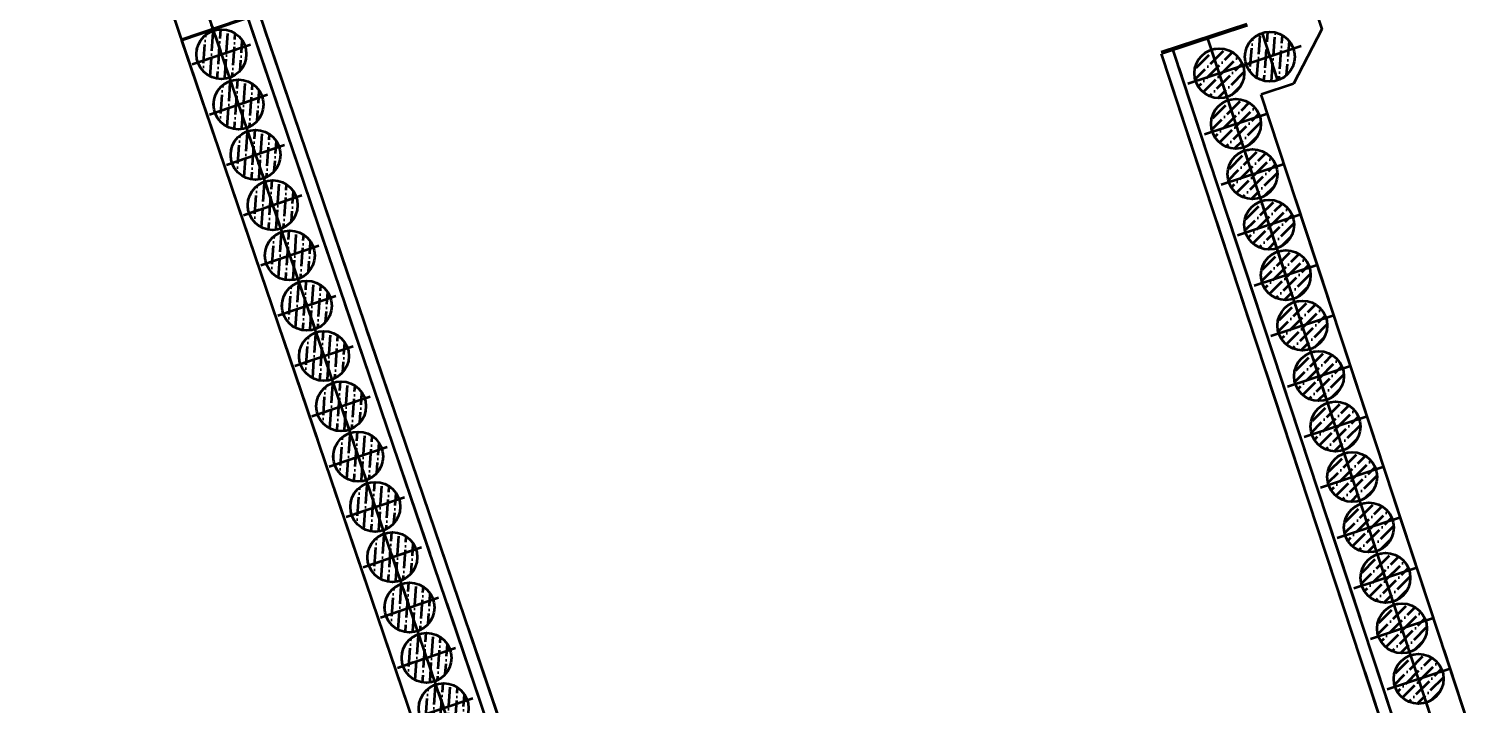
# Model space of a CAD drawing. Extents: x 9773 to 10136, y 10676 to 11757.
# Drawn here: x 10044.08 to 10087.68, y 10843.62 to 10863.95 of the extents above; entities that cross this region are included whole.
import ezdxf

# ---------------------------------------------------------------- set-up
doc = ezdxf.new("R2010")
doc.units = 0
for name, pattern in [('CONTI', [0]), ('DASHDOT', [1, 0.5, -0.25, 0, -0.25]), ('HIDDEN2', [4.7625, 3.175, -1.5875])]:
    doc.linetypes.add(name, pattern=pattern)
for name, color, linetype, lineweight in [('HATCH', 8, 'Continuous', 0), ('OSI', 3, 'DASHDOT', 9), ('SIZE', 142, 'Continuous', 9), ('ПС', 5, 'Continuous', 40)]:
    doc.layers.add(name, color=color, linetype=linetype, lineweight=lineweight)
doc.layers.add('HIDDEN', color=6, linetype='HIDDEN2')
doc.layers.add('PILE_HID', color=40, linetype='CONTI')
pattern_1 = [(45, (99.16736, -252.86936), (0.1178658616, 0.4321748258), [0.555625, -0.111125, 0, -0.111125])]
pattern_2 = [(45, (99.6675, -254.38919), (0.1178658616, 0.4321748258), [0.555625, -0.111125, 0, -0.111125])]
pattern_3 = [(45, (100.16763, -255.909), (0.1178658616, 0.4321748258), [0.555625, -0.111125, 0, -0.111125])]
pattern_4 = [(45, (100.66777, -257.42883), (0.1178658616, 0.4321748258), [0.555625, -0.111125, 0, -0.111125])]
pattern_5 = [(45, (101.1679, -258.94865), (0.1178658616, 0.4321748258), [0.555625, -0.111125, 0, -0.111125])]
pattern_6 = [(45, (101.66805, -260.46848), (0.1178658616, 0.4321748258), [0.555625, -0.111125, 0, -0.111125])]
pattern_7 = [(45, (102.16819, -261.9883), (0.1178658616, 0.4321748258), [0.555625, -0.111125, 0, -0.111125])]
pattern_8 = [(45, (102.66833, -263.50812), (0.1178658616, 0.4321748258), [0.555625, -0.111125, 0, -0.111125])]
pattern_9 = [(45, (103.16846, -265.02795), (0.1178658616, 0.4321748258), [0.555625, -0.111125, 0, -0.111125])]
pattern_10 = [(45, (103.6686, -266.54777), (0.1178658616, 0.4321748258), [0.555625, -0.111125, 0, -0.111125])]
pattern_11 = [(45, (104.16874, -268.0676), (0.1178658616, 0.4321748258), [0.555625, -0.111125, 0, -0.111125])]
pattern_12 = [(45, (104.66888, -269.58741), (0.1178658616, 0.4321748258), [0.555625, -0.111125, 0, -0.111125])]
pattern_13 = [(45, (105.16902, -271.10724), (0.1178658616, 0.4321748258), [0.555625, -0.111125, 0, -0.111125])]
pattern_14 = [(85.3884369, (9690.96962, -4066.02544), (-0.190259895, 0.4055473015), [0.555625, -0.111125, 0, -0.111125])]

# ---------------------------------------------------------------- blocks, each defined once
blk = doc.blocks.new('45245242')
at = {"layer": 'HATCH', "lineweight": 50}
h = blk.add_hatch(dxfattribs=at)
h.set_pattern_fill('ANSI36', color=5, scale=0.07, angle=40.9708)
h.set_pattern_definition([(85.970761, (591.65505, -482.95487), (-0.194371767, 0.4035926878), [0.555625, -0.111125, 0, -0.111125])])
h.paths.add_polyline_path([(10050.62, 10863.192, 1), (10049.12, 10863.192, 1)])
h = blk.add_hatch(dxfattribs=at)
h.set_pattern_fill('ANSI36', color=5, scale=0.07, angle=40.3884)
h.set_pattern_definition(pattern_14)
h.paths.add_polyline_path([(10081.203, 10863.829, -0.306578), (10082.013, 10863.604, -0.095507), (10082.153, 10863.357), (10081.442, 10863.118)])
h.paths.add_polyline_path([(10081.203, 10863.829), (10081.442, 10863.118), (10080.731, 10862.879, -0.414214)])
h.paths.add_polyline_path([(10080.871, 10862.632, -0.095507), (10080.731, 10862.879), (10081.442, 10863.118), (10081.681, 10862.407, -0.306578)])
h.paths.add_polyline_path([(10081.442, 10863.118), (10082.153, 10863.357, -0.414214), (10081.681, 10862.407)])
h = blk.add_hatch(dxfattribs=at)
h.set_pattern_fill('ANSI36', color=5, scale=0.07)
h.set_pattern_definition(pattern_1)
h.paths.add_polyline_path([(10079.644, 10863.314, 0.306578), (10079.172, 10862.618, 0.095507), (10079.226, 10862.339), (10079.922, 10862.618)])
h.paths.add_polyline_path([(10079.644, 10863.314), (10079.922, 10862.618), (10080.619, 10862.897, 0.414214)])
h.paths.add_polyline_path([(10080.672, 10862.618, 0.095507), (10080.619, 10862.897), (10079.922, 10862.618), (10080.201, 10861.922, 0.306578)])
h.paths.add_polyline_path([(10079.922, 10862.618), (10079.226, 10862.339, 0.414214), (10080.201, 10861.922)])
h = blk.add_hatch(dxfattribs=at)
h.set_pattern_fill('ANSI36', color=5, scale=0.07, angle=40.9708)
h.set_pattern_definition([(85.970761, (592.16997, -484.46975), (-0.194371767, 0.4035926878), [0.555625, -0.111125, 0, -0.111125])])
h.paths.add_polyline_path([(10051.135, 10861.677, 1), (10049.635, 10861.677, 1)])
h = blk.add_hatch(dxfattribs=at)
h.set_pattern_fill('ANSI36', color=5, scale=0.07)
h.set_pattern_definition(pattern_2)
h.paths.add_polyline_path([(10080.144, 10861.795, 0.306578), (10079.673, 10861.098, 0.095507), (10079.726, 10860.82), (10080.423, 10861.098)])
h.paths.add_polyline_path([(10080.144, 10861.795), (10080.423, 10861.098), (10081.119, 10861.377, 0.414214)])
h.paths.add_polyline_path([(10081.173, 10861.098, 0.095507), (10081.119, 10861.377), (10080.423, 10861.098), (10080.701, 10860.402, 0.306578)])
h.paths.add_polyline_path([(10080.423, 10861.098), (10079.726, 10860.82, 0.414214), (10080.701, 10860.402)])
h = blk.add_hatch(dxfattribs=at)
h.set_pattern_fill('ANSI36', color=5, scale=0.07, angle=40.9708)
h.set_pattern_definition([(85.970761, (592.68489, -485.98463), (-0.194371767, 0.4035926878), [0.555625, -0.111125, 0, -0.111125])])
h.paths.add_polyline_path([(10051.65, 10860.162, 1), (10050.15, 10860.162, 1)])
h = blk.add_hatch(dxfattribs=at)
h.set_pattern_fill('ANSI36', color=5, scale=0.07)
h.set_pattern_definition(pattern_3)
h.paths.add_polyline_path([(10080.644, 10860.275, 0.306578), (10080.173, 10859.579, 0.095507), (10080.226, 10859.3), (10080.923, 10859.579)])
h.paths.add_polyline_path([(10080.644, 10860.275), (10080.923, 10859.579), (10081.619, 10859.857, 0.414214)])
h.paths.add_polyline_path([(10081.673, 10859.579, 0.095507), (10081.619, 10859.857), (10080.923, 10859.579), (10081.201, 10858.882, 0.306578)])
h.paths.add_polyline_path([(10080.923, 10859.579), (10080.226, 10859.3, 0.414214), (10081.201, 10858.882)])
h = blk.add_hatch(dxfattribs=at)
h.set_pattern_fill('ANSI36', color=5, scale=0.07, angle=40.9708)
h.set_pattern_definition([(85.970761, (593.1998, -487.49951), (-0.194371767, 0.4035926878), [0.555625, -0.111125, 0, -0.111125])])
h.paths.add_polyline_path([(10052.165, 10858.647, 1), (10050.665, 10858.647, 1)])
h = blk.add_hatch(dxfattribs=at)
h.set_pattern_fill('ANSI36', color=5, scale=0.07)
h.set_pattern_definition(pattern_4)
h.paths.add_polyline_path([(10081.144, 10858.755, 0.306578), (10080.673, 10858.059, 0.095507), (10080.727, 10857.78), (10081.423, 10858.059)])
h.paths.add_polyline_path([(10081.144, 10858.755), (10081.423, 10858.059), (10082.119, 10858.337, 0.414214)])
h.paths.add_polyline_path([(10082.173, 10858.059, 0.095507), (10082.119, 10858.337), (10081.423, 10858.059), (10081.702, 10857.362, 0.306578)])
h.paths.add_polyline_path([(10081.423, 10858.059), (10080.727, 10857.78, 0.414214), (10081.702, 10857.362)])
h = blk.add_hatch(dxfattribs=at)
h.set_pattern_fill('ANSI36', color=5, scale=0.07, angle=40.9708)
h.set_pattern_definition([(85.970761, (593.71472, -489.0144), (-0.194371767, 0.4035926878), [0.555625, -0.111125, 0, -0.111125])])
h.paths.add_polyline_path([(10052.679, 10857.133, 1), (10051.179, 10857.133, 1)])
h = blk.add_hatch(dxfattribs=at)
h.set_pattern_fill('ANSI36', color=5, scale=0.07)
h.set_pattern_definition(pattern_5)
h.paths.add_polyline_path([(10081.644, 10857.235, 0.306578), (10081.173, 10856.539, 0.095507), (10081.227, 10856.26), (10081.923, 10856.539)])
h.paths.add_polyline_path([(10081.644, 10857.235), (10081.923, 10856.539), (10082.619, 10856.818, 0.414214)])
h.paths.add_polyline_path([(10082.673, 10856.539, 0.095507), (10082.619, 10856.818), (10081.923, 10856.539), (10082.202, 10855.843, 0.306578)])
h.paths.add_polyline_path([(10081.923, 10856.539), (10081.227, 10856.26, 0.414214), (10082.202, 10855.843)])
h = blk.add_hatch(dxfattribs=at)
h.set_pattern_fill('ANSI36', color=5, scale=0.07, angle=40.9708)
h.set_pattern_definition([(85.970761, (594.22964, -490.52927), (-0.194371767, 0.4035926878), [0.555625, -0.111125, 0, -0.111125])])
h.paths.add_polyline_path([(10053.194, 10855.618, 1), (10051.694, 10855.618, 1)])
h = blk.add_hatch(dxfattribs=at)
h.set_pattern_fill('ANSI36', color=5, scale=0.07)
h.set_pattern_definition(pattern_6)
h.paths.add_polyline_path([(10082.144, 10855.715, 0.306578), (10081.673, 10855.019, 0.095507), (10081.727, 10854.74), (10082.423, 10855.019)])
h.paths.add_polyline_path([(10082.144, 10855.715), (10082.423, 10855.019), (10083.119, 10855.298, 0.414214)])
h.paths.add_polyline_path([(10083.173, 10855.019, 0.095507), (10083.119, 10855.298), (10082.423, 10855.019), (10082.702, 10854.323, 0.306578)])
h.paths.add_polyline_path([(10082.423, 10855.019), (10081.727, 10854.74, 0.414214), (10082.702, 10854.323)])
h = blk.add_hatch(dxfattribs=at)
h.set_pattern_fill('ANSI36', color=5, scale=0.07, angle=40.9708)
h.set_pattern_definition([(85.970761, (594.74455, -492.04415), (-0.194371767, 0.4035926878), [0.555625, -0.111125, 0, -0.111125])])
h.paths.add_polyline_path([(10053.709, 10854.103, 1), (10052.209, 10854.103, 1)])
h = blk.add_hatch(dxfattribs=at)
h.set_pattern_fill('ANSI36', color=5, scale=0.07)
h.set_pattern_definition(pattern_7)
h.paths.add_polyline_path([(10082.644, 10854.195, 0.306578), (10082.173, 10853.499, 0.095507), (10082.227, 10853.22), (10082.923, 10853.499)])
h.paths.add_polyline_path([(10082.644, 10854.195), (10082.923, 10853.499), (10083.619, 10853.778, 0.414214)])
h.paths.add_polyline_path([(10083.673, 10853.499, 0.095507), (10083.619, 10853.778), (10082.923, 10853.499), (10083.202, 10852.803, 0.306578)])
h.paths.add_polyline_path([(10082.923, 10853.499), (10082.227, 10853.22, 0.414214), (10083.202, 10852.803)])
h = blk.add_hatch(dxfattribs=at)
h.set_pattern_fill('ANSI36', color=5, scale=0.07, angle=40.9708)
h.set_pattern_definition([(85.970761, (595.25947, -493.55903), (-0.194371767, 0.4035926878), [0.555625, -0.111125, 0, -0.111125])])
h.paths.add_polyline_path([(10054.224, 10852.588, 1), (10052.724, 10852.588, 1)])
h = blk.add_hatch(dxfattribs=at)
h.set_pattern_fill('ANSI36', color=5, scale=0.07)
h.set_pattern_definition(pattern_8)
h.paths.add_polyline_path([(10083.145, 10852.676, 0.306578), (10082.673, 10851.979, 0.095507), (10082.727, 10851.701), (10083.423, 10851.979)])
h.paths.add_polyline_path([(10083.145, 10852.676), (10083.423, 10851.979), (10084.12, 10852.258, 0.414214)])
h.paths.add_polyline_path([(10084.173, 10851.979, 0.095507), (10084.12, 10852.258), (10083.423, 10851.979), (10083.702, 10851.283, 0.306578)])
h.paths.add_polyline_path([(10083.423, 10851.979), (10082.727, 10851.701, 0.414214), (10083.702, 10851.283)])
h = blk.add_hatch(dxfattribs=at)
h.set_pattern_fill('ANSI36', color=5, scale=0.07, angle=40.9708)
h.set_pattern_definition([(85.970761, (595.77439, -495.0739), (-0.194371767, 0.4035926878), [0.555625, -0.111125, 0, -0.111125])])
h.paths.add_polyline_path([(10054.739, 10851.073, 1), (10053.239, 10851.073, 1)])
h = blk.add_hatch(dxfattribs=at)
h.set_pattern_fill('ANSI36', color=5, scale=0.07)
h.set_pattern_definition(pattern_9)
h.paths.add_polyline_path([(10083.645, 10851.156, 0.306578), (10083.173, 10850.46, 0.095507), (10083.227, 10850.181), (10083.923, 10850.46)])
h.paths.add_polyline_path([(10083.645, 10851.156), (10083.923, 10850.46), (10084.62, 10850.738, 0.414214)])
h.paths.add_polyline_path([(10084.673, 10850.46, 0.095507), (10084.62, 10850.738), (10083.923, 10850.46), (10084.202, 10849.763, 0.306578)])
h.paths.add_polyline_path([(10083.923, 10850.46), (10083.227, 10850.181, 0.414214), (10084.202, 10849.763)])
h = blk.add_hatch(dxfattribs=at)
h.set_pattern_fill('ANSI36', color=5, scale=0.07, angle=40.9708)
h.set_pattern_definition([(85.970761, (596.2893, -496.5888), (-0.194371767, 0.4035926878), [0.555625, -0.111125, 0, -0.111125])])
h.paths.add_polyline_path([(10055.254, 10849.558, 1), (10053.754, 10849.558, 1)])
h = blk.add_hatch(dxfattribs=at)
h.set_pattern_fill('ANSI36', color=5, scale=0.07)
h.set_pattern_definition(pattern_10)
h.paths.add_polyline_path([(10084.145, 10849.636, 0.306578), (10083.674, 10848.94, 0.095507), (10083.727, 10848.661), (10084.424, 10848.94)])
h.paths.add_polyline_path([(10084.145, 10849.636), (10084.424, 10848.94), (10085.12, 10849.219, 0.414214)])
h.paths.add_polyline_path([(10085.174, 10848.94, 0.095507), (10085.12, 10849.219), (10084.424, 10848.94), (10084.702, 10848.243, 0.306578)])
h.paths.add_polyline_path([(10084.424, 10848.94), (10083.727, 10848.661, 0.414214), (10084.702, 10848.243)])
h = blk.add_hatch(dxfattribs=at)
h.set_pattern_fill('ANSI36', color=5, scale=0.07, angle=40.9708)
h.set_pattern_definition([(85.970761, (596.80422, -498.10367), (-0.194371767, 0.4035926878), [0.555625, -0.111125, 0, -0.111125])])
h.paths.add_polyline_path([(10055.769, 10848.043, 1), (10054.269, 10848.043, 1)])
h = blk.add_hatch(dxfattribs=at)
h.set_pattern_fill('ANSI36', color=5, scale=0.07)
h.set_pattern_definition(pattern_11)
h.paths.add_polyline_path([(10084.645, 10848.116, 0.306578), (10084.174, 10847.42, 0.095507), (10084.227, 10847.141), (10084.924, 10847.42)])
h.paths.add_polyline_path([(10084.645, 10848.116), (10084.924, 10847.42), (10085.62, 10847.699, 0.414214)])
h.paths.add_polyline_path([(10085.674, 10847.42, 0.095507), (10085.62, 10847.699), (10084.924, 10847.42), (10085.203, 10846.724, 0.306578)])
h.paths.add_polyline_path([(10084.924, 10847.42), (10084.227, 10847.141, 0.414214), (10085.203, 10846.724)])
h = blk.add_hatch(dxfattribs=at)
h.set_pattern_fill('ANSI36', color=5, scale=0.07, angle=40.9708)
h.set_pattern_definition([(85.970761, (597.31914, -499.61855), (-0.194371767, 0.4035926878), [0.555625, -0.111125, 0, -0.111125])])
h.paths.add_polyline_path([(10056.284, 10846.528, 1), (10054.784, 10846.528, 1)])
h = blk.add_hatch(dxfattribs=at)
h.set_pattern_fill('ANSI36', color=5, scale=0.07)
h.set_pattern_definition(pattern_12)
h.paths.add_polyline_path([(10085.145, 10846.596, 0.306578), (10084.674, 10845.9, 0.095507), (10084.728, 10845.621), (10085.424, 10845.9)])
h.paths.add_polyline_path([(10085.145, 10846.596), (10085.424, 10845.9), (10086.12, 10846.179, 0.414214)])
h.paths.add_polyline_path([(10086.174, 10845.9, 0.095507), (10086.12, 10846.179), (10085.424, 10845.9), (10085.703, 10845.204, 0.306578)])
h.paths.add_polyline_path([(10085.424, 10845.9), (10084.728, 10845.621, 0.414214), (10085.703, 10845.204)])
h = blk.add_hatch(dxfattribs=at)
h.set_pattern_fill('ANSI36', color=5, scale=0.07, angle=40.9708)
h.set_pattern_definition([(85.970761, (597.83405, -501.13343), (-0.194371767, 0.4035926878), [0.555625, -0.111125, 0, -0.111125])])
h.paths.add_polyline_path([(10056.799, 10845.014, 1), (10055.299, 10845.014, 1)])
h = blk.add_hatch(dxfattribs=at)
h.set_pattern_fill('ANSI36', color=5, scale=0.07)
h.set_pattern_definition(pattern_13)
h.paths.add_polyline_path([(10085.645, 10845.077, 0.306578), (10085.174, 10844.38, 0.095507), (10085.228, 10844.101), (10085.924, 10844.38)])
h.paths.add_polyline_path([(10085.645, 10845.077), (10085.924, 10844.38), (10086.62, 10844.659, 0.414214)])
h.paths.add_polyline_path([(10086.674, 10844.38, 0.095507), (10086.62, 10844.659), (10085.924, 10844.38), (10086.203, 10843.684, 0.306578)])
h.paths.add_polyline_path([(10085.924, 10844.38), (10085.228, 10844.101, 0.414214), (10086.203, 10843.684)])
h = blk.add_hatch(dxfattribs=at)
h.set_pattern_fill('ANSI36', color=5, scale=0.07, angle=40.9708)
h.set_pattern_definition([(85.970761, (598.34897, -502.6483), (-0.194371767, 0.4035926878), [0.555625, -0.111125, 0, -0.111125])])
h.paths.add_polyline_path([(10057.314, 10843.499, 1), (10055.814, 10843.499, 1)])
at = {"layer": 'HIDDEN', "color": 5, "lineweight": 50}
for p, q in [((10045.926, 10878.213), (10073.369, 10797.475)), ((10046.57, 10877.467), (10073.346, 10798.693)), ((10044.075, 10877.133), (10070.708, 10798.779)), ((10081.698, 10867.94), (10083.011, 10863.95)), ((10048.662, 10863.637), (10051.001, 10864.432)), ((10048.669, 10863.618), (10051.007, 10864.413)), ((10080.75, 10864.101), (10078.166, 10863.251)), ((10083.011, 10863.95), (10082.154, 10862.3)), ((10085.304, 10841.57), (10078.166, 10863.251)), ((10085.659, 10841.674), (10078.517, 10863.367)), ((10082.154, 10862.3), (10081.185, 10861.981)), ((10087.683, 10842.233), (10081.185, 10861.981))]:
    blk.add_line(p, q, dxfattribs=at)
at = {"layer": 'OSI', "color": 5, "lineweight": 50}
for p, q in [((10045.076, 10877.295), (10072.328, 10797.121)), ((10048.994, 10862.894), (10050.746, 10863.49)), ((10049.509, 10861.379), (10051.261, 10861.975)), ((10050.024, 10859.865), (10051.775, 10860.46)), ((10050.539, 10858.35), (10052.29, 10858.945)), ((10051.054, 10856.835), (10052.805, 10857.43)), ((10051.569, 10855.32), (10053.32, 10855.915)), ((10052.084, 10853.805), (10053.835, 10854.4)), ((10052.598, 10852.29), (10054.35, 10852.886)), ((10053.113, 10850.775), (10054.865, 10851.371)), ((10053.628, 10849.26), (10055.38, 10849.856)), ((10054.143, 10847.746), (10055.895, 10848.341)), ((10054.658, 10846.231), (10056.41, 10846.826)), ((10055.173, 10844.716), (10056.925, 10845.311)), ((10055.688, 10843.201), (10057.44, 10843.796))]:
    blk.add_line(p, q, dxfattribs=at)
at = {"layer": 'OSI', "color": 5, "lineweight": 50, "ltscale": 10}
for p, q in [((10081.208, 10863.831), (10081.677, 10862.406)), ((10082.392, 10863.431), (10080.492, 10862.806))]:
    blk.add_line(p, q, dxfattribs=at)
at = {"layer": 'OSI', "color": 5, "lineweight": 50, "ltscale": 5}
for p, q in [((10086.723, 10841.951), (10079.579, 10863.663)), ((10078.972, 10862.306), (10080.872, 10862.931)), ((10079.473, 10860.786), (10081.372, 10861.411)), ((10079.973, 10859.266), (10081.873, 10859.891)), ((10080.473, 10857.746), (10082.373, 10858.371)), ((10080.973, 10856.226), (10082.873, 10856.851)), ((10081.473, 10854.706), (10083.373, 10855.332)), ((10081.973, 10853.187), (10083.873, 10853.812)), ((10082.473, 10851.667), (10084.373, 10852.292)), ((10082.974, 10850.147), (10084.873, 10850.772)), ((10083.474, 10848.627), (10085.374, 10849.252)), ((10083.974, 10847.107), (10085.874, 10847.733)), ((10084.474, 10845.588), (10086.374, 10846.213)), ((10084.974, 10844.068), (10086.874, 10844.693))]:
    blk.add_line(p, q, dxfattribs=at)
at = {"layer": 'PILE_HID', "color": 5, "lineweight": 50, "ltscale": 100}
for centre in [(10049.87, 10863.192), (10081.442, 10863.118), (10079.922, 10862.618), (10050.385, 10861.677), (10080.423, 10861.098), (10050.9, 10860.162), (10080.923, 10859.579), (10051.415, 10858.647), (10081.423, 10858.059), (10051.929, 10857.133), (10081.923, 10856.539), (10052.444, 10855.618), (10082.423, 10855.019), (10052.959, 10854.103), (10082.923, 10853.499), (10053.474, 10852.588), (10083.423, 10851.979), (10053.989, 10851.073), (10083.923, 10850.46), (10054.504, 10849.558), (10084.424, 10848.94), (10055.019, 10848.043), (10084.924, 10847.42), (10055.534, 10846.528), (10085.424, 10845.9), (10056.049, 10845.014), (10085.924, 10844.38), (10056.564, 10843.499)]:
    blk.add_circle(centre, 0.75, dxfattribs=at)

msp = doc.modelspace()

# ---------------------------------------------------------------- hatches: boundary and pattern name
at = {"layer": 'ПС', "lineweight": 50}
h = msp.add_hatch(dxfattribs=at)
h.set_pattern_fill('ANSI36', color=5, scale=0.07, angle=40.9708)
h.set_pattern_definition([(85.970761, (591.65505, -482.95487), (-0.194371767, 0.4035926878), [0.555625, -0.111125, 0, -0.111125])])
h.paths.add_polyline_path([(10050.62, 10863.192, 1), (10049.12, 10863.192, 1)])
h = msp.add_hatch(dxfattribs=at)
h.set_pattern_fill('ANSI36', color=5, scale=0.07, angle=40.3884)
h.set_pattern_definition(pattern_14)
h.paths.add_polyline_path([(10081.203, 10863.829, -0.306578), (10082.013, 10863.604, -0.095507), (10082.153, 10863.357), (10081.442, 10863.118)])
h.paths.add_polyline_path([(10081.203, 10863.829), (10081.442, 10863.118), (10080.731, 10862.879, -0.414214)])
h.paths.add_polyline_path([(10080.871, 10862.632, -0.095507), (10080.731, 10862.879), (10081.442, 10863.118), (10081.681, 10862.407, -0.306578)])
h.paths.add_polyline_path([(10081.442, 10863.118), (10082.153, 10863.357, -0.414214), (10081.681, 10862.407)])
h = msp.add_hatch(dxfattribs=at)
h.set_pattern_fill('ANSI36', color=5, scale=0.07)
h.set_pattern_definition(pattern_1)
h.paths.add_polyline_path([(10079.644, 10863.314, 0.306578), (10079.172, 10862.618, 0.095507), (10079.226, 10862.339), (10079.922, 10862.618)])
h.paths.add_polyline_path([(10079.644, 10863.314), (10079.922, 10862.618), (10080.619, 10862.897, 0.414214)])
h.paths.add_polyline_path([(10080.672, 10862.618, 0.095507), (10080.619, 10862.897), (10079.922, 10862.618), (10080.201, 10861.922, 0.306578)])
h.paths.add_polyline_path([(10079.922, 10862.618), (10079.226, 10862.339, 0.414214), (10080.201, 10861.922)])
h = msp.add_hatch(dxfattribs=at)
h.set_pattern_fill('ANSI36', color=5, scale=0.07, angle=40.9708)
h.set_pattern_definition([(85.970761, (592.16997, -484.46975), (-0.194371767, 0.4035926878), [0.555625, -0.111125, 0, -0.111125])])
h.paths.add_polyline_path([(10051.135, 10861.677, 1), (10049.635, 10861.677, 1)])
h = msp.add_hatch(dxfattribs=at)
h.set_pattern_fill('ANSI36', color=5, scale=0.07)
h.set_pattern_definition(pattern_2)
h.paths.add_polyline_path([(10080.144, 10861.795, 0.306578), (10079.673, 10861.098, 0.095507), (10079.726, 10860.82), (10080.423, 10861.098)])
h.paths.add_polyline_path([(10080.144, 10861.795), (10080.423, 10861.098), (10081.119, 10861.377, 0.414214)])
h.paths.add_polyline_path([(10081.173, 10861.098, 0.095507), (10081.119, 10861.377), (10080.423, 10861.098), (10080.701, 10860.402, 0.306578)])
h.paths.add_polyline_path([(10080.423, 10861.098), (10079.726, 10860.82, 0.414214), (10080.701, 10860.402)])
h = msp.add_hatch(dxfattribs=at)
h.set_pattern_fill('ANSI36', color=5, scale=0.07, angle=40.9708)
h.set_pattern_definition([(85.970761, (592.68489, -485.98463), (-0.194371767, 0.4035926878), [0.555625, -0.111125, 0, -0.111125])])
h.paths.add_polyline_path([(10051.65, 10860.162, 1), (10050.15, 10860.162, 1)])
h = msp.add_hatch(dxfattribs=at)
h.set_pattern_fill('ANSI36', color=5, scale=0.07)
h.set_pattern_definition(pattern_3)
h.paths.add_polyline_path([(10080.644, 10860.275, 0.306578), (10080.173, 10859.579, 0.095507), (10080.226, 10859.3), (10080.923, 10859.579)])
h.paths.add_polyline_path([(10080.644, 10860.275), (10080.923, 10859.579), (10081.619, 10859.857, 0.414214)])
h.paths.add_polyline_path([(10081.673, 10859.579, 0.095507), (10081.619, 10859.857), (10080.923, 10859.579), (10081.201, 10858.882, 0.306578)])
h.paths.add_polyline_path([(10080.923, 10859.579), (10080.226, 10859.3, 0.414214), (10081.201, 10858.882)])
h = msp.add_hatch(dxfattribs=at)
h.set_pattern_fill('ANSI36', color=5, scale=0.07, angle=40.9708)
h.set_pattern_definition([(85.970761, (593.1998, -487.49951), (-0.194371767, 0.4035926878), [0.555625, -0.111125, 0, -0.111125])])
h.paths.add_polyline_path([(10052.165, 10858.647, 1), (10050.665, 10858.647, 1)])
h = msp.add_hatch(dxfattribs=at)
h.set_pattern_fill('ANSI36', color=5, scale=0.07)
h.set_pattern_definition(pattern_4)
h.paths.add_polyline_path([(10081.144, 10858.755, 0.306578), (10080.673, 10858.059, 0.095507), (10080.727, 10857.78), (10081.423, 10858.059)])
h.paths.add_polyline_path([(10081.144, 10858.755), (10081.423, 10858.059), (10082.119, 10858.337, 0.414214)])
h.paths.add_polyline_path([(10082.173, 10858.059, 0.095507), (10082.119, 10858.337), (10081.423, 10858.059), (10081.702, 10857.362, 0.306578)])
h.paths.add_polyline_path([(10081.423, 10858.059), (10080.727, 10857.78, 0.414214), (10081.702, 10857.362)])
h = msp.add_hatch(dxfattribs=at)
h.set_pattern_fill('ANSI36', color=5, scale=0.07, angle=40.9708)
h.set_pattern_definition([(85.970761, (593.71472, -489.0144), (-0.194371767, 0.4035926878), [0.555625, -0.111125, 0, -0.111125])])
h.paths.add_polyline_path([(10052.679, 10857.133, 1), (10051.179, 10857.133, 1)])
h = msp.add_hatch(dxfattribs=at)
h.set_pattern_fill('ANSI36', color=5, scale=0.07)
h.set_pattern_definition(pattern_5)
h.paths.add_polyline_path([(10081.644, 10857.235, 0.306578), (10081.173, 10856.539, 0.095507), (10081.227, 10856.26), (10081.923, 10856.539)])
h.paths.add_polyline_path([(10081.644, 10857.235), (10081.923, 10856.539), (10082.619, 10856.818, 0.414214)])
h.paths.add_polyline_path([(10082.673, 10856.539, 0.095507), (10082.619, 10856.818), (10081.923, 10856.539), (10082.202, 10855.843, 0.306578)])
h.paths.add_polyline_path([(10081.923, 10856.539), (10081.227, 10856.26, 0.414214), (10082.202, 10855.843)])
h = msp.add_hatch(dxfattribs=at)
h.set_pattern_fill('ANSI36', color=5, scale=0.07, angle=40.9708)
h.set_pattern_definition([(85.970761, (594.22964, -490.52927), (-0.194371767, 0.4035926878), [0.555625, -0.111125, 0, -0.111125])])
h.paths.add_polyline_path([(10053.194, 10855.618, 1), (10051.694, 10855.618, 1)])
h = msp.add_hatch(dxfattribs=at)
h.set_pattern_fill('ANSI36', color=5, scale=0.07)
h.set_pattern_definition(pattern_6)
h.paths.add_polyline_path([(10082.144, 10855.715, 0.306578), (10081.673, 10855.019, 0.095507), (10081.727, 10854.74), (10082.423, 10855.019)])
h.paths.add_polyline_path([(10082.144, 10855.715), (10082.423, 10855.019), (10083.119, 10855.298, 0.414214)])
h.paths.add_polyline_path([(10083.173, 10855.019, 0.095507), (10083.119, 10855.298), (10082.423, 10855.019), (10082.702, 10854.323, 0.306578)])
h.paths.add_polyline_path([(10082.423, 10855.019), (10081.727, 10854.74, 0.414214), (10082.702, 10854.323)])
h = msp.add_hatch(dxfattribs=at)
h.set_pattern_fill('ANSI36', color=5, scale=0.07, angle=40.9708)
h.set_pattern_definition([(85.970761, (594.74455, -492.04415), (-0.194371767, 0.4035926878), [0.555625, -0.111125, 0, -0.111125])])
h.paths.add_polyline_path([(10053.709, 10854.103, 1), (10052.209, 10854.103, 1)])
h = msp.add_hatch(dxfattribs=at)
h.set_pattern_fill('ANSI36', color=5, scale=0.07)
h.set_pattern_definition(pattern_7)
h.paths.add_polyline_path([(10082.644, 10854.195, 0.306578), (10082.173, 10853.499, 0.095507), (10082.227, 10853.22), (10082.923, 10853.499)])
h.paths.add_polyline_path([(10082.644, 10854.195), (10082.923, 10853.499), (10083.619, 10853.778, 0.414214)])
h.paths.add_polyline_path([(10083.673, 10853.499, 0.095507), (10083.619, 10853.778), (10082.923, 10853.499), (10083.202, 10852.803, 0.306578)])
h.paths.add_polyline_path([(10082.923, 10853.499), (10082.227, 10853.22, 0.414214), (10083.202, 10852.803)])
h = msp.add_hatch(dxfattribs=at)
h.set_pattern_fill('ANSI36', color=5, scale=0.07, angle=40.9708)
h.set_pattern_definition([(85.970761, (595.25947, -493.55903), (-0.194371767, 0.4035926878), [0.555625, -0.111125, 0, -0.111125])])
h.paths.add_polyline_path([(10054.224, 10852.588, 1), (10052.724, 10852.588, 1)])
h = msp.add_hatch(dxfattribs=at)
h.set_pattern_fill('ANSI36', color=5, scale=0.07)
h.set_pattern_definition(pattern_8)
h.paths.add_polyline_path([(10083.145, 10852.676, 0.306578), (10082.673, 10851.979, 0.095507), (10082.727, 10851.701), (10083.423, 10851.979)])
h.paths.add_polyline_path([(10083.145, 10852.676), (10083.423, 10851.979), (10084.12, 10852.258, 0.414214)])
h.paths.add_polyline_path([(10084.173, 10851.979, 0.095507), (10084.12, 10852.258), (10083.423, 10851.979), (10083.702, 10851.283, 0.306578)])
h.paths.add_polyline_path([(10083.423, 10851.979), (10082.727, 10851.701, 0.414214), (10083.702, 10851.283)])
h = msp.add_hatch(dxfattribs=at)
h.set_pattern_fill('ANSI36', color=5, scale=0.07, angle=40.9708)
h.set_pattern_definition([(85.970761, (595.77439, -495.0739), (-0.194371767, 0.4035926878), [0.555625, -0.111125, 0, -0.111125])])
h.paths.add_polyline_path([(10054.739, 10851.073, 1), (10053.239, 10851.073, 1)])
h = msp.add_hatch(dxfattribs=at)
h.set_pattern_fill('ANSI36', color=5, scale=0.07)
h.set_pattern_definition(pattern_9)
h.paths.add_polyline_path([(10083.645, 10851.156, 0.306578), (10083.173, 10850.46, 0.095507), (10083.227, 10850.181), (10083.923, 10850.46)])
h.paths.add_polyline_path([(10083.645, 10851.156), (10083.923, 10850.46), (10084.62, 10850.738, 0.414214)])
h.paths.add_polyline_path([(10084.673, 10850.46, 0.095507), (10084.62, 10850.738), (10083.923, 10850.46), (10084.202, 10849.763, 0.306578)])
h.paths.add_polyline_path([(10083.923, 10850.46), (10083.227, 10850.181, 0.414214), (10084.202, 10849.763)])
h = msp.add_hatch(dxfattribs=at)
h.set_pattern_fill('ANSI36', color=5, scale=0.07, angle=40.9708)
h.set_pattern_definition([(85.970761, (596.2893, -496.5888), (-0.194371767, 0.4035926878), [0.555625, -0.111125, 0, -0.111125])])
h.paths.add_polyline_path([(10055.254, 10849.558, 1), (10053.754, 10849.558, 1)])
h = msp.add_hatch(dxfattribs=at)
h.set_pattern_fill('ANSI36', color=5, scale=0.07)
h.set_pattern_definition(pattern_10)
h.paths.add_polyline_path([(10084.145, 10849.636, 0.306578), (10083.674, 10848.94, 0.095507), (10083.727, 10848.661), (10084.424, 10848.94)])
h.paths.add_polyline_path([(10084.145, 10849.636), (10084.424, 10848.94), (10085.12, 10849.219, 0.414214)])
h.paths.add_polyline_path([(10085.174, 10848.94, 0.095507), (10085.12, 10849.219), (10084.424, 10848.94), (10084.702, 10848.243, 0.306578)])
h.paths.add_polyline_path([(10084.424, 10848.94), (10083.727, 10848.661, 0.414214), (10084.702, 10848.243)])
h = msp.add_hatch(dxfattribs=at)
h.set_pattern_fill('ANSI36', color=5, scale=0.07, angle=40.9708)
h.set_pattern_definition([(85.970761, (596.80422, -498.10367), (-0.194371767, 0.4035926878), [0.555625, -0.111125, 0, -0.111125])])
h.paths.add_polyline_path([(10055.769, 10848.043, 1), (10054.269, 10848.043, 1)])
h = msp.add_hatch(dxfattribs=at)
h.set_pattern_fill('ANSI36', color=5, scale=0.07)
h.set_pattern_definition(pattern_11)
h.paths.add_polyline_path([(10084.645, 10848.116, 0.306578), (10084.174, 10847.42, 0.095507), (10084.227, 10847.141), (10084.924, 10847.42)])
h.paths.add_polyline_path([(10084.645, 10848.116), (10084.924, 10847.42), (10085.62, 10847.699, 0.414214)])
h.paths.add_polyline_path([(10085.674, 10847.42, 0.095507), (10085.62, 10847.699), (10084.924, 10847.42), (10085.203, 10846.724, 0.306578)])
h.paths.add_polyline_path([(10084.924, 10847.42), (10084.227, 10847.141, 0.414214), (10085.203, 10846.724)])
h = msp.add_hatch(dxfattribs=at)
h.set_pattern_fill('ANSI36', color=5, scale=0.07, angle=40.9708)
h.set_pattern_definition([(85.970761, (597.31914, -499.61855), (-0.194371767, 0.4035926878), [0.555625, -0.111125, 0, -0.111125])])
h.paths.add_polyline_path([(10056.284, 10846.528, 1), (10054.784, 10846.528, 1)])
h = msp.add_hatch(dxfattribs=at)
h.set_pattern_fill('ANSI36', color=5, scale=0.07)
h.set_pattern_definition(pattern_12)
h.paths.add_polyline_path([(10085.145, 10846.596, 0.306578), (10084.674, 10845.9, 0.095507), (10084.728, 10845.621), (10085.424, 10845.9)])
h.paths.add_polyline_path([(10085.145, 10846.596), (10085.424, 10845.9), (10086.12, 10846.179, 0.414214)])
h.paths.add_polyline_path([(10086.174, 10845.9, 0.095507), (10086.12, 10846.179), (10085.424, 10845.9), (10085.703, 10845.204, 0.306578)])
h.paths.add_polyline_path([(10085.424, 10845.9), (10084.728, 10845.621, 0.414214), (10085.703, 10845.204)])
h = msp.add_hatch(dxfattribs=at)
h.set_pattern_fill('ANSI36', color=5, scale=0.07, angle=40.9708)
h.set_pattern_definition([(85.970761, (597.83405, -501.13343), (-0.194371767, 0.4035926878), [0.555625, -0.111125, 0, -0.111125])])
h.paths.add_polyline_path([(10056.799, 10845.014, 1), (10055.299, 10845.014, 1)])
h = msp.add_hatch(dxfattribs=at)
h.set_pattern_fill('ANSI36', color=5, scale=0.07)
h.set_pattern_definition(pattern_13)
h.paths.add_polyline_path([(10085.645, 10845.077, 0.306578), (10085.174, 10844.38, 0.095507), (10085.228, 10844.101), (10085.924, 10844.38)])
h.paths.add_polyline_path([(10085.645, 10845.077), (10085.924, 10844.38), (10086.62, 10844.659, 0.414214)])
h.paths.add_polyline_path([(10086.674, 10844.38, 0.095507), (10086.62, 10844.659), (10085.924, 10844.38), (10086.203, 10843.684, 0.306578)])
h.paths.add_polyline_path([(10085.924, 10844.38), (10085.228, 10844.101, 0.414214), (10086.203, 10843.684)])
h = msp.add_hatch(dxfattribs=at)
h.set_pattern_fill('ANSI36', color=5, scale=0.07, angle=40.9708)
h.set_pattern_definition([(85.970761, (598.34897, -502.6483), (-0.194371767, 0.4035926878), [0.555625, -0.111125, 0, -0.111125])])
h.paths.add_polyline_path([(10057.314, 10843.499, 1), (10055.814, 10843.499, 1)])

# ---------------------------------------------------------------- linework, layer by layer
at = {"layer": 'ПС', "color": 5, "lineweight": 50}
for p, q in [((10045.926, 10878.213), (10073.369, 10797.475)), ((10045.076, 10877.295), (10072.328, 10797.121)), ((10046.57, 10877.467), (10073.346, 10798.693)), ((10044.075, 10877.133), (10070.708, 10798.779)), ((10048.662, 10863.637), (10051.001, 10864.432)), ((10048.669, 10863.618), (10051.007, 10864.413)), ((10048.994, 10862.894), (10050.746, 10863.49)), ((10049.509, 10861.379), (10051.261, 10861.975)), ((10050.024, 10859.865), (10051.775, 10860.46)), ((10050.539, 10858.35), (10052.29, 10858.945)), ((10051.054, 10856.835), (10052.805, 10857.43)), ((10051.569, 10855.32), (10053.32, 10855.915)), ((10052.084, 10853.805), (10053.835, 10854.4)), ((10052.598, 10852.29), (10054.35, 10852.886)), ((10053.113, 10850.775), (10054.865, 10851.371)), ((10053.628, 10849.26), (10055.38, 10849.856)), ((10054.143, 10847.746), (10055.895, 10848.341)), ((10054.658, 10846.231), (10056.41, 10846.826)), ((10055.173, 10844.716), (10056.925, 10845.311)), ((10055.688, 10843.201), (10057.44, 10843.796))]:
    msp.add_line(p, q, dxfattribs=at)
at = {"layer": 'ПС', "color": 5, "lineweight": 50, "ltscale": 500}
for p, q in [((10081.698, 10867.94), (10083.011, 10863.95)), ((10080.766, 10864.054), (10078.182, 10863.203)), ((10083.011, 10863.95), (10082.154, 10862.3)), ((10085.659, 10841.674), (10078.533, 10863.319)), ((10085.304, 10841.57), (10078.182, 10863.203)), ((10082.154, 10862.3), (10081.185, 10861.981)), ((10087.683, 10842.233), (10081.185, 10861.981))]:
    msp.add_line(p, q, dxfattribs=at)
at = {"layer": 'ПС', "color": 5, "lineweight": 50, "ltscale": 10}
for p, q in [((10081.208, 10863.831), (10081.677, 10862.406)), ((10082.392, 10863.431), (10080.492, 10862.806))]:
    msp.add_line(p, q, dxfattribs=at)
at = {"layer": 'ПС', "color": 5, "lineweight": 50, "ltscale": 5}
for p, q in [((10086.723, 10841.951), (10079.579, 10863.663)), ((10078.972, 10862.306), (10080.872, 10862.931)), ((10079.473, 10860.786), (10081.372, 10861.411)), ((10079.973, 10859.266), (10081.873, 10859.891)), ((10080.473, 10857.746), (10082.373, 10858.371)), ((10080.973, 10856.226), (10082.873, 10856.851)), ((10081.473, 10854.706), (10083.373, 10855.332)), ((10081.973, 10853.187), (10083.873, 10853.812)), ((10082.473, 10851.667), (10084.373, 10852.292)), ((10082.974, 10850.147), (10084.873, 10850.772)), ((10083.474, 10848.627), (10085.374, 10849.252)), ((10083.974, 10847.107), (10085.874, 10847.733)), ((10084.474, 10845.588), (10086.374, 10846.213)), ((10084.974, 10844.068), (10086.874, 10844.693))]:
    msp.add_line(p, q, dxfattribs=at)
at = {"layer": 'ПС', "color": 5, "lineweight": 50, "ltscale": 100}
for centre in [(10049.87, 10863.192), (10081.442, 10863.118), (10079.922, 10862.618), (10050.385, 10861.677), (10080.423, 10861.098), (10050.9, 10860.162), (10080.923, 10859.579), (10051.415, 10858.647), (10081.423, 10858.059), (10051.929, 10857.133), (10081.923, 10856.539), (10052.444, 10855.618), (10082.423, 10855.019), (10052.959, 10854.103), (10082.923, 10853.499), (10053.474, 10852.588), (10083.423, 10851.979), (10053.989, 10851.073), (10083.923, 10850.46), (10054.504, 10849.558), (10084.424, 10848.94), (10055.019, 10848.043), (10084.924, 10847.42), (10055.534, 10846.528), (10085.424, 10845.9), (10056.049, 10845.014), (10085.924, 10844.38), (10056.564, 10843.499)]:
    msp.add_circle(centre, 0.75, dxfattribs=at)

# ---------------------------------------------------------------- block references
at = {"layer": 'SIZE'}
msp.add_blockref('45245242', (0, 0), dxfattribs=at)

doc.saveas('drawing.dxf')
